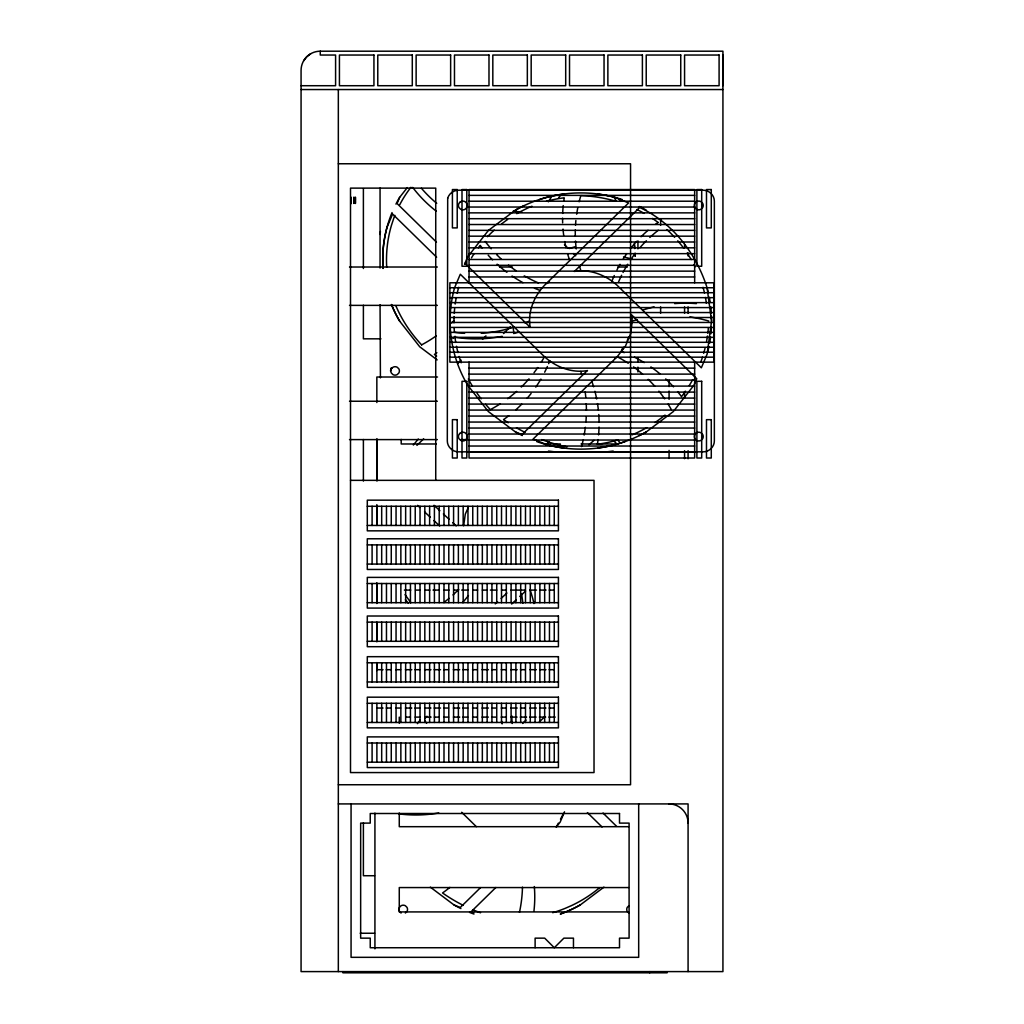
<?xml version="1.0" encoding="UTF-8"?>
<svg xmlns="http://www.w3.org/2000/svg" width="1024" height="1024" viewBox="0 0 1024 1024"><rect width="100%" height="100%" fill="white"/><g stroke="black" fill="none" stroke-linecap="round" stroke-linejoin="round"><path stroke-width="1.5" d="M722.893 85.709L722.931 55.04M380.058 234.445L380.442 231.526M464.922 263.347L530.214 327.322C527.45 312.064 533.99 296.41 544.435 285.376L628.582 202.944L614.669 197.299A133.094 133.094 0 0 0 515.456 210.086L488.384 230.451L467.61 256.986L464.499 264.333M632.294 321.024L630.541 334.08L625.395 346.24L617.216 356.685L533.082 439.104L546.995 444.749A133.094 133.094 0 0 0 646.208 431.974L673.28 411.597L694.054 385.075L696.742 378.714L631.45 314.726L632.294 321.024A136.845 136.845 0 0 1 637.274 319.68M711.475 316.275A125.85 125.85 0 0 1 711.565 321.024L707.11 354.176L701.35 367.808L617.216 285.376C605.786 275.008 589.875 268.749 574.4 271.437L639.706 207.462C672.653 222.694 696.282 253.619 707.11 287.872A125.85 125.85 0 0 1 708.288 292.493M463.654 525.734L465.293 514.138L468.301 507.379M390.502 371.034L391.117 367.974M624.269 352.653A131.622 131.622 0 0 0 621.286 351.514L622.349 348.557M700.851 361.894L701.146 361.075A145.28 136.32 28 0 0 702.464 357.21M564.518 811.814L560.166 822.093L556.224 827.136L558.362 823.155M621.312 351.462L623.526 347.328M627.213 340.442L629.427 336.32M560.499 819.162L563.354 813.837M303.642 60.787L306.688 56.819L310.656 53.773M407.296 187.597L399.654 197.363L397.056 203.52L436.467 242.15M417.344 723.635L420.211 719.974M468.454 595.571L462.733 602.56M413.338 445.043L418.304 439.014M416.934 445.363L423.667 438.822M457.779 363.482L461.146 360.166M482.547 339.2L485.926 335.885M503.514 333.542L510.285 326.899M587.251 370.611L521.958 434.598L515.456 431.962L488.384 411.597L467.61 385.075A125.85 125.85 0 0 1 454.528 287.872L460.301 274.253L544.435 356.685C555.93 367.104 571.942 373.35 587.494 370.586M522.611 723.456L526.003 720.128M539.072 722.214L544.704 716.698M480.538 887.616L460.275 907.482L454.003 904.934L430.336 887.142M495.846 887.501L471.014 911.846L473.702 912.934M458.739 589.517L453.005 594.931M545.805 445.056L549.299 441.805M495.258 603.878L497.587 601.715M501.082 598.464L506.906 593.037M511.642 604.045L516.301 599.706M519.795 596.454L525.619 591.027M589.018 444.685L593.971 440.422M444.902 601.702L449.024 598.387M546.944 283.494L549.453 281.613M614.848 358.464L617.216 356.685M405.376 913.05L406.95 911.514A4.147 4.147 0 0 0 406.95 907.302L405.376 905.754A4.365 4.365 0 0 0 401.075 905.754L399.501 907.302A4.147 4.147 0 0 0 399.501 911.514L401.075 913.05M580.25 904.922A128.371 128.371 0 0 1 560.269 914.048A128.448 128.448 0 0 0 580.262 904.947L603.917 887.142M628.877 905.754L627.302 907.302A4.147 4.147 0 0 0 627.302 911.514L628.877 913.05M632.064 434.854L637.005 432.691A150.733 141.683 73.2 0 0 646.797 427.61M607.027 451.84L613.197 451.046M320.256 51.2L722.931 51.2L722.931 971.597L301.069 971.597L301.069 70.374A19.174 19.174 0 0 1 320.256 51.2L320.256 55.04L335.59 55.04L335.59 85.709L301.069 85.709M301.069 89.549L722.931 89.549M338.33 163.763L630.554 163.763L630.554 784.742L338.33 784.742M469.043 195.379L694.656 195.379M469.043 201.216L694.656 201.216M469.043 207.04L694.656 207.04M469.043 212.864L694.656 212.864M469.043 218.688L694.656 218.688M469.043 224.525L694.656 224.525M469.043 230.349L694.656 230.349M469.043 236.173L694.656 236.173M469.043 241.997L694.656 241.997M469.043 247.834L694.656 247.834M469.043 253.658L694.656 253.658M469.043 259.482L694.656 259.482M469.043 265.318L694.656 265.318M349.504 267.021L437.35 267.021M499.635 267.021L512.41 267.021M617.805 267.021L627.392 267.021M469.043 271.142L694.656 271.142M469.043 276.966L694.656 276.966M449.869 287.757L713.83 287.757M449.869 292.71L713.83 292.71M449.869 297.664L713.83 297.664M449.869 302.63L713.83 302.63M349.504 305.37L437.35 305.37M449.869 307.584L713.83 307.584M449.869 312.55L713.83 312.55M449.869 317.504L713.83 317.504M449.869 322.458L713.83 322.458M449.869 327.424L713.83 327.424M449.869 332.378L713.83 332.378M449.869 337.344L713.83 337.344M380.966 338.829L363.392 338.829L363.392 305.267M449.869 342.298L713.83 342.298M449.869 347.251L713.83 347.251M449.869 352.218L713.83 352.218M449.869 357.171L713.83 357.171M469.043 368.128L694.656 368.128M469.043 374.118L694.656 374.118M437.53 377.011L376.845 377.011L376.845 402.534M469.043 380.109L694.656 380.109M469.043 386.099L694.656 386.099M469.043 392.09L694.656 392.09M469.043 398.08L694.656 398.08M349.504 401.242L437.35 401.242M469.043 404.083L694.656 404.083M469.043 410.074L694.656 410.074M469.043 416.064L694.656 416.064M469.043 422.054L694.656 422.054M469.043 428.045L694.656 428.045M469.043 434.035L694.656 434.035M349.504 439.603L437.35 439.603M461.299 439.603L467.686 439.603M469.043 440.026L694.656 440.026M436.224 443.981L401.203 443.981L401.203 439.411M544.448 443.981L560.371 443.981M581.056 443.981L617.664 443.981M469.043 446.029L694.656 446.029M469.043 452.019L694.656 452.019M350.502 480.346L594.022 480.346L594.022 772.57L350.502 772.57L350.502 188.122L435.738 188.122L435.738 480.346M367.296 506.278L558.426 506.278M367.296 525.453L558.426 525.453M367.296 544.896L558.426 544.896M367.296 564.07L558.426 564.07M367.296 583.514L558.426 583.514M404.39 590.093L410.752 590.093M415.526 590.093L420.301 590.093M425.075 590.093L429.85 590.093M433.037 590.093L439.398 590.093M444.173 590.093L448.947 590.093M453.722 590.093L458.509 590.093M461.683 590.093L468.058 590.093M472.832 590.093L477.606 590.093M482.381 590.093L487.155 590.093M490.33 590.093L496.704 590.093M501.478 590.093L506.253 590.093M511.027 590.093L525.35 590.093M530.125 590.093L536.499 590.093M539.674 590.093L546.048 590.093M549.222 590.093L553.997 590.093M367.296 602.688L558.426 602.688M367.296 622.131L558.426 622.131M367.296 641.306L558.426 641.306M367.296 662.797L558.426 662.797M376.653 669.696L383.04 669.696M386.24 669.696L391.027 669.696M395.827 669.696L400.614 669.696M405.402 669.696L411.789 669.696M414.989 669.696L419.776 669.696M424.563 669.696L430.963 669.696M434.15 669.696L440.538 669.696M443.738 669.696L448.525 669.696M453.312 669.696L459.699 669.696M462.899 669.696L467.686 669.696M472.486 669.696L477.274 669.696M482.061 669.696L488.448 669.696M491.648 669.696L496.435 669.696M501.222 669.696L506.022 669.696M510.81 669.696L517.197 669.696M520.397 669.696L525.184 669.696M529.971 669.696L536.358 669.696M539.558 669.696L545.946 669.696M549.133 669.696L553.933 669.696M367.296 681.971L558.426 681.971M367.296 703.296L558.426 703.296M376.653 708.045L383.04 708.045M386.24 708.045L391.027 708.045M395.827 708.045L400.614 708.045M405.402 708.045L411.789 708.045M414.989 708.045L419.776 708.045M424.563 708.045L430.963 708.045M434.15 708.045L440.538 708.045M443.738 708.045L448.525 708.045M453.312 708.045L459.699 708.045M462.899 708.045L467.686 708.045M472.486 708.045L477.274 708.045M482.061 708.045L488.448 708.045M491.648 708.045L496.435 708.045M501.222 708.045L506.022 708.045M510.81 708.045L517.197 708.045M520.397 708.045L525.184 708.045M529.971 708.045L536.358 708.045M539.558 708.045L545.946 708.045M549.133 708.045L553.933 708.045M405.645 717.107L410.419 717.107M415.194 717.107L419.968 717.107M424.742 717.107L431.104 717.107M434.291 717.107L439.066 717.107M443.84 717.107L448.614 717.107M453.389 717.107L459.763 717.107M462.938 717.107L467.712 717.107M472.486 717.107L477.261 717.107M482.035 717.107L488.41 717.107M491.597 717.107L496.371 717.107M501.146 717.107L505.92 717.107M510.694 717.107L517.056 717.107M520.243 717.107L526.605 717.107M529.792 717.107L536.154 717.107M539.341 717.107L545.702 717.107M548.89 717.107L555.251 717.107M367.296 722.47L558.426 722.47M367.296 743.014L558.426 743.014M367.296 762.189L558.426 762.189M338.33 803.917L688.077 803.917L688.077 971.597M628.467 826.688L399.27 826.688L399.27 812.992M374.579 875.725L363.392 875.725L363.392 822.989M628.467 887.565L399.27 887.565L399.27 911.923L628.467 911.923M360.192 933.248L374.579 933.248M667.149 972.8L342.925 972.8L342.925 971.597M701.747 190.208L698.778 190.195L701.453 190.259M513.28 211.085L521.856 212.186M548.467 451.046L554.624 451.84M437.158 359.898L419.725 346.778L399.654 321.152A121.766 121.766 0 0 1 391.45 304.486A121.677 121.677 0 0 0 399.667 321.139M434.035 505.28L439.872 510.707M443.366 513.958L449.19 519.386M452.685 522.637L456.179 525.888M417.549 505.344L419.878 507.52M424.538 511.859L430.362 517.274M433.856 520.538L439.693 525.952M613.517 440.678L616.397 443.469M564.454 244.723L567.834 248.038M573.478 253.568L575.744 255.782M436.621 257.203L392.602 214.054L387.046 227.213A121.677 121.677 0 0 0 383.091 268.48A121.766 121.766 0 0 1 392.038 212.582M603.046 813.069L616.589 826.342M587.405 812.621L602.048 826.982M461.67 812.275L476.339 826.65M617.92 440.23L619.917 442.637M405.389 599.667L408.371 603.29M410.906 602.701L405.043 594.624M693.862 264.538L695.04 266.842M707.11 287.872L711.565 321.024M380.416 377.869L380.058 304.781M694.656 282.79L694.656 189.555L469.043 189.555L469.043 282.79M694.656 362.138L694.656 458.01L469.043 458.01L469.043 362.138M688.077 252.762L688.077 255.936M688.077 306.867L688.077 313.357M688.077 450.675L688.077 458.778M684.57 244.544L684.57 247.744M684.57 306.867L684.57 313.254M684.57 391.552L684.57 397.952M684.57 450.675L684.57 458.675M669.082 380.198L669.082 386.573M669.082 391.078L669.082 399.334M669.082 450.394L669.082 458.368M660.608 218.982L660.608 225.37M660.608 306.867L660.608 313.254M649.728 971.597L649.728 972.8M638.682 803.917L638.682 957.325L351.066 957.325L351.066 803.917M637.939 240.87L637.939 248.87M637.939 357.555L637.939 362.355M637.939 367.142L637.939 371.942M573.466 947.738L573.466 938.15L563.878 938.15L554.291 947.738L544.704 938.15L535.117 938.15L535.117 947.738M554.253 506.278L554.253 525.453M554.253 544.896L554.253 564.07M554.253 583.514L554.253 602.688M554.253 622.131L554.253 641.306M554.253 662.797L554.253 681.971M554.253 703.296L554.253 722.47M554.253 743.014L554.253 762.189M549.466 506.278L549.466 525.453M549.466 544.896L549.466 564.07M549.466 583.514L549.466 602.688M549.466 622.131L549.466 641.306M549.466 662.797L549.466 681.971M549.466 703.296L549.466 722.47M549.466 743.014L549.466 762.189M544.666 506.278L544.666 525.453M544.666 544.896L544.666 564.07M544.666 583.514L544.666 602.688M544.666 622.131L544.666 641.306M544.666 662.797L544.666 681.971M544.666 703.296L544.666 722.47M544.666 743.014L544.666 762.189M539.878 506.278L539.878 525.453M539.878 544.896L539.878 564.07M539.878 583.514L539.878 602.688M539.878 622.131L539.878 641.306M539.878 662.797L539.878 681.971M539.878 703.296L539.878 722.47M539.878 743.014L539.878 762.189M535.078 506.278L535.078 525.453M535.078 544.896L535.078 564.07M535.078 583.514L535.078 602.688M535.078 622.131L535.078 641.306M535.078 662.797L535.078 681.971M535.078 703.296L535.078 722.47M535.078 743.014L535.078 762.189M530.291 506.278L530.291 525.453M530.291 544.896L530.291 564.07M530.291 583.514L530.291 602.688M530.291 622.131L530.291 641.306M530.291 662.797L530.291 681.971M530.291 703.296L530.291 722.47M530.291 743.014L530.291 762.189M525.491 506.278L525.491 525.453M525.491 544.896L525.491 564.07M525.491 583.514L525.491 602.688M525.491 622.131L525.491 641.306M525.491 662.797L525.491 681.971M525.491 703.296L525.491 722.47M525.491 743.014L525.491 762.189M520.691 506.278L520.691 525.453M520.691 544.896L520.691 564.07M520.691 583.514L520.691 602.688M520.691 622.131L520.691 641.306M520.691 662.797L520.691 681.971M520.691 703.296L520.691 722.47M520.691 743.014L520.691 762.189M515.904 506.278L515.904 525.453M515.904 544.896L515.904 564.07M515.904 583.514L515.904 602.688M515.904 622.131L515.904 641.306M515.904 662.797L515.904 681.971M515.904 703.296L515.904 722.47M515.904 743.014L515.904 762.189M511.104 506.278L511.104 525.453M511.104 544.896L511.104 564.07M511.104 583.514L511.104 602.688M511.104 622.131L511.104 641.306M511.104 662.797L511.104 681.971M511.104 703.296L511.104 722.47M511.104 743.014L511.104 762.189M506.317 506.278L506.317 525.453M506.317 544.896L506.317 564.07M506.317 583.514L506.317 602.688M506.317 622.131L506.317 641.306M506.317 662.797L506.317 681.971M506.317 703.296L506.317 722.47M506.317 743.014L506.317 762.189M501.517 506.278L501.517 525.453M501.517 544.896L501.517 564.07M501.517 583.514L501.517 602.688M501.517 622.131L501.517 641.306M501.517 662.797L501.517 681.971M501.517 703.296L501.517 722.47M501.517 743.014L501.517 762.189M496.73 506.278L496.73 525.453M496.73 544.896L496.73 564.07M496.73 583.514L496.73 602.688M496.73 622.131L496.73 641.306M496.73 662.797L496.73 681.971M496.73 703.296L496.73 722.47M496.73 743.014L496.73 762.189M491.93 506.278L491.93 525.453M491.93 544.896L491.93 564.07M491.93 583.514L491.93 602.688M491.93 622.131L491.93 641.306M491.93 662.797L491.93 681.971M491.93 703.296L491.93 722.47M491.93 743.014L491.93 762.189M487.142 506.278L487.142 525.453M487.142 544.896L487.142 564.07M487.142 583.514L487.142 602.688M487.142 622.131L487.142 641.306M487.142 662.797L487.142 681.971M487.142 703.296L487.142 722.47M487.142 743.014L487.142 762.189M482.342 506.278L482.342 525.453M482.342 544.896L482.342 564.07M482.342 583.514L482.342 602.688M482.342 622.131L482.342 641.306M482.342 662.797L482.342 681.971M482.342 703.296L482.342 722.47M482.342 743.014L482.342 762.189M477.555 506.278L477.555 525.453M477.555 544.896L477.555 564.07M477.555 583.514L477.555 602.688M477.555 622.131L477.555 641.306M477.555 662.797L477.555 681.971M477.555 703.296L477.555 722.47M477.555 743.014L477.555 762.189M472.755 506.278L472.755 525.453M472.755 544.896L472.755 564.07M472.755 583.514L472.755 602.688M472.755 622.131L472.755 641.306M472.755 662.797L472.755 681.971M472.755 703.296L472.755 722.47M472.755 743.014L472.755 762.189M467.968 506.278L467.968 525.453M467.968 544.896L467.968 564.07M467.968 583.514L467.968 602.688M467.968 622.131L467.968 641.306M467.968 662.797L467.968 681.971M467.968 703.296L467.968 722.47M467.968 743.014L467.968 762.189M463.168 506.278L463.168 525.453M463.168 544.896L463.168 564.07M463.168 583.514L463.168 602.688M463.168 622.131L463.168 641.306M463.168 662.797L463.168 681.971M463.168 703.296L463.168 722.47M463.168 743.014L463.168 762.189M458.381 506.278L458.381 525.453M458.381 544.896L458.381 564.07M458.381 583.514L458.381 602.688M458.381 622.131L458.381 641.306M458.381 662.797L458.381 681.971M458.381 703.296L458.381 722.47M458.381 743.014L458.381 762.189M453.581 506.278L453.581 525.453M453.581 544.896L453.581 564.07M453.581 583.514L453.581 602.688M453.581 622.131L453.581 641.306M453.581 662.797L453.581 681.971M453.581 703.296L453.581 722.47M453.581 743.014L453.581 762.189M448.794 506.278L448.794 525.453M448.794 544.896L448.794 564.07M448.794 583.514L448.794 602.688M448.794 622.131L448.794 641.306M448.794 662.797L448.794 681.971M448.794 703.296L448.794 722.47M448.794 743.014L448.794 762.189M443.994 506.278L443.994 525.453M443.994 544.896L443.994 564.07M443.994 583.514L443.994 602.688M443.994 622.131L443.994 641.306M443.994 662.797L443.994 681.971M443.994 703.296L443.994 722.47M443.994 743.014L443.994 762.189M439.206 506.278L439.206 525.453M439.206 544.896L439.206 564.07M439.206 583.514L439.206 602.688M439.206 622.131L439.206 641.306M439.206 662.797L439.206 681.971M439.206 703.296L439.206 722.47M439.206 743.014L439.206 762.189M434.406 506.278L434.406 525.453M434.406 544.896L434.406 564.07M434.406 583.514L434.406 602.688M434.406 622.131L434.406 641.306M434.406 662.797L434.406 681.971M434.406 703.296L434.406 722.47M434.406 743.014L434.406 762.189M429.619 506.278L429.619 525.453M429.619 544.896L429.619 564.07M429.619 583.514L429.619 602.688M429.619 622.131L429.619 641.306M429.619 662.797L429.619 681.971M429.619 703.296L429.619 722.47M429.619 743.014L429.619 762.189M424.819 506.278L424.819 525.453M424.819 544.896L424.819 564.07M424.819 583.514L424.819 602.688M424.819 622.131L424.819 641.306M424.819 662.797L424.819 681.971M424.819 703.296L424.819 722.47M424.819 743.014L424.819 762.189M420.032 506.278L420.032 525.453M420.032 544.896L420.032 564.07M420.032 583.514L420.032 602.688M420.032 622.131L420.032 641.306M420.032 662.797L420.032 681.971M420.032 703.296L420.032 722.47M420.032 743.014L420.032 762.189M415.232 506.278L415.232 525.453M415.232 544.896L415.232 564.07M415.232 583.514L415.232 602.688M415.232 622.131L415.232 641.306M415.232 662.797L415.232 681.971M415.232 703.296L415.232 722.47M415.232 743.014L415.232 762.189M410.445 506.278L410.445 525.453M410.445 544.896L410.445 564.07M410.445 583.514L410.445 602.688M410.445 622.131L410.445 641.306M410.445 662.797L410.445 681.971M410.445 703.296L410.445 722.47M410.445 743.014L410.445 762.189M405.645 506.278L405.645 525.453M405.645 544.896L405.645 564.07M405.645 583.514L405.645 602.688M405.645 622.131L405.645 641.306M405.645 662.797L405.645 681.971M405.645 703.296L405.645 722.47M405.645 743.014L405.645 762.189M400.858 506.278L400.858 525.453M400.858 544.896L400.858 564.07M400.858 583.514L400.858 602.688M400.858 622.131L400.858 641.306M400.858 662.797L400.858 681.971M400.858 703.296L400.858 722.47M400.858 743.014L400.858 762.189M399.27 717.107L399.27 723.187M396.058 506.278L396.058 525.453M396.058 544.896L396.058 564.07M396.058 583.514L396.058 602.688M396.058 622.131L396.058 641.306M396.058 662.797L396.058 681.971M396.058 703.296L396.058 722.47M396.058 743.014L396.058 762.189M391.27 506.278L391.27 525.453M391.27 544.896L391.27 564.07M391.27 583.514L391.27 602.688M391.27 622.131L391.27 641.306M391.27 662.797L391.27 681.971M391.27 703.296L391.27 722.47M391.27 743.014L391.27 762.189M386.47 506.278L386.47 525.453M386.47 544.896L386.47 564.07M386.47 583.514L386.47 602.688M386.47 622.131L386.47 641.306M386.47 662.797L386.47 681.971M386.47 703.296L386.47 722.47M386.47 743.014L386.47 762.189M381.683 506.278L381.683 525.453M381.683 544.896L381.683 564.07M381.683 583.514L381.683 602.688M381.683 622.131L381.683 641.306M381.683 662.797L381.683 681.971M381.683 703.296L381.683 722.47M381.683 743.014L381.683 762.189M380.058 188.109L380.058 268.045M377.062 439.219L377.062 480.819M376.883 506.278L376.883 525.453M376.883 544.896L376.883 564.07M376.883 583.514L376.883 602.688M376.883 622.131L376.883 641.306M376.883 662.797L376.883 681.971M376.883 703.296L376.883 722.47M376.883 743.014L376.883 762.189M376.845 438.989L376.845 480.704M376.845 504.627L376.845 525.363M376.845 582.797L376.845 603.533M376.845 622.682L376.845 641.818M376.845 662.554L376.845 670.541M374.925 813.107L374.925 948.877M372.096 506.278L372.096 525.453M372.096 544.896L372.096 564.07M372.096 583.514L372.096 602.688M372.096 622.131L372.096 641.306M372.096 662.797L372.096 681.971M372.096 703.296L372.096 722.47M372.096 743.014L372.096 762.189M363.392 188.621L363.392 268.518M363.392 439.501L363.392 481.037M338.33 89.549L338.33 971.597M668.902 803.917A19.174 19.174 0 0 1 688.077 823.104M534.323 886.554A122.765 122.765 0 0 1 533.978 910.784M522.47 887.155A133.837 133.837 0 0 1 519.475 912.294M398.746 813.85A131.2 131.2 0 0 0 431.974 813.99A130.586 130.586 0 0 0 438.784 812.966M502.131 723.917A122.765 122.765 0 0 1 501.542 720.934M552.691 912.691A148.467 138.97 73.2 0 0 565.274 908.314L571.379 905.651A146.637 137.242 73.2 0 0 599.475 887.808M512.218 723.494A124.8 124.8 0 0 1 511.795 715.853M473.984 914.048A128.371 128.371 0 0 1 469.568 912.384M460.915 908.557A128.371 128.371 0 0 1 454.003 904.922M449.869 887.398A125.274 125.274 0 0 1 442.534 892.966A186.022 174.605 -68.3 0 0 463.283 905.37M480.538 912.781A186.022 174.605 -68.3 0 1 473.037 909.837M426.65 723.251A127.13 127.13 0 0 1 424.768 720.832M424.909 718.451A132.698 122.867 -83.3 0 1 426.982 716.237M530.074 589.914A121.421 121.421 0 0 1 533.965 603.571M521.6 594.227A131.955 131.955 0 0 1 522.829 603.341M689.869 316.954A136.845 136.845 0 0 1 708.787 321.037M599.04 427.059A126.963 126.963 0 0 1 598.592 434.893M598.08 439.578A126.963 126.963 0 0 1 597.402 444.237A152.55 143.373 73.2 0 0 617.651 439.987M592.166 382.272A126.963 126.963 0 0 1 593.613 386.765M594.906 391.296A126.963 126.963 0 0 1 596.672 398.95M597.504 403.597A126.963 126.963 0 0 1 598.336 409.818M598.758 414.502A126.963 126.963 0 0 1 599.078 422.349M617.19 356.723A132.941 132.941 0 0 1 628.262 363.264M633.536 366.912A132.941 132.941 0 0 1 642.56 374.106M648.192 379.328A132.941 132.941 0 0 1 654.81 386.266M658.918 391.155A132.941 132.941 0 0 1 664.64 398.835M668.134 404.16A132.941 132.941 0 0 1 671.36 409.651M538.522 282.97A131.622 131.622 0 0 1 524.262 275.853M516.16 270.784A131.622 131.622 0 0 1 508.467 265.152M501.197 258.982A131.622 131.622 0 0 1 496.627 254.592M491.213 248.806A131.622 131.622 0 0 1 485.197 241.459M586.24 416.832A138.406 138.406 0 0 1 585.894 422.067M585.344 427.29A138.406 138.406 0 0 1 584.154 435.072M583.117 440.218A138.406 138.406 0 0 1 581.542 446.592M580.838 371.443A138.406 138.406 0 0 1 581.542 373.978M585.178 391.974A138.406 138.406 0 0 1 585.779 397.184M586.24 403.725A138.406 138.406 0 0 1 586.394 410.278M549.824 360.704A129.651 129.651 0 0 1 548.646 363.622M547.392 366.515A129.651 129.651 0 0 1 544.666 372.198M540.89 379.123A129.651 129.651 0 0 1 535.795 387.11M531.11 393.472A129.651 129.651 0 0 1 527.078 398.349M521.715 404.173A129.651 129.651 0 0 1 515.994 409.677M508.698 415.795A129.651 129.651 0 0 1 503.578 419.571M634.47 357.21A131.622 131.622 0 0 1 644.237 362.598M650.906 366.95A131.622 131.622 0 0 1 659.763 373.683M665.715 378.931A131.622 131.622 0 0 1 673.485 386.854M677.619 391.654A131.622 131.622 0 0 1 681.498 396.646A146.816 137.766 28 0 0 685.517 391.181M692.723 379.635A146.816 137.766 28 0 1 689.28 385.498M580.826 270.605A129.062 129.062 0 0 1 579.533 266.035M576.23 248.934A129.062 129.062 0 0 1 575.514 241.05M575.309 236.301A129.062 129.062 0 0 1 575.309 229.965M575.514 225.229A129.062 129.062 0 0 1 575.885 220.493M576.666 214.195A129.062 129.062 0 0 1 577.741 207.962M579.136 201.766A129.062 129.062 0 0 1 580.826 195.661A153.011 143.757 -61 0 1 615.117 201.05M611.84 281.344A129.651 129.651 0 0 1 614.272 275.546M616.986 269.85A129.651 129.651 0 0 1 619.981 264.307M623.245 258.893A129.651 129.651 0 0 1 626.778 253.658M630.554 248.589A129.651 129.651 0 0 1 636.685 241.331M641.062 236.749A129.651 129.651 0 0 1 648.051 230.285M655.501 224.346A129.651 129.651 0 0 1 658.074 222.477M544.486 356.71A132.941 132.941 0 0 1 541.261 362.189M537.766 367.526A132.941 132.941 0 0 1 534.016 372.685M528.986 378.88A132.941 132.941 0 0 1 521.331 387.034M516.646 391.398A132.941 132.941 0 0 1 507.699 398.682M500.314 403.789A132.941 132.941 0 0 1 490.33 409.626A134.592 115.533 26.5 0 1 485.632 404.314M569.498 259.776A126.963 126.963 0 0 1 567.59 253.786M565.99 247.706A126.963 126.963 0 0 1 564.698 241.562M563.699 235.354A126.963 126.963 0 0 1 563.021 229.107M562.65 222.848A126.963 126.963 0 0 1 562.573 218.138M562.675 213.427A126.963 126.963 0 0 1 563.226 205.594M563.789 200.922A126.963 126.963 0 0 1 564.25 197.811A138.381 128.755 -83.3 0 0 546.394 201.306M618.342 282.432A129.651 129.651 0 0 1 621.619 275.264M623.04 272.461A129.651 129.651 0 0 1 627.738 264.243M632.102 257.664A129.651 129.651 0 0 1 634.918 253.837M639.91 247.706A129.651 129.651 0 0 1 646.387 240.755M649.818 237.466A129.651 129.651 0 0 1 658.291 230.272M643.341 309.914A134.349 134.349 0 0 1 654.106 306.854M674.65 303.59A134.349 134.349 0 0 1 696.41 303.603M703.027 287.296A131.878 122.368 6.5 0 1 704.525 293.082M705.434 297.459A131.878 122.368 6.5 0 1 706.394 303.334M481.152 398.81A134.592 115.533 26.5 0 1 476.979 393.126M472.41 386.112A134.592 115.533 26.5 0 1 468.326 378.918M461.171 362.79A134.592 115.533 26.5 0 1 459.072 356.454M457.984 352.64A134.592 115.533 26.5 0 1 456.474 346.24M455.744 342.387A134.592 115.533 26.5 0 1 454.976 337.242A135.949 135.949 0 0 0 492.659 337.843A135.296 135.296 0 0 0 502.221 336.32M518.31 332.109A135.296 135.296 0 0 1 513.728 333.53M471.488 257.843A132.365 122.752 53.2 0 1 473.933 253.978M478.336 247.77A132.365 122.752 53.2 0 1 480.205 245.376A131.622 131.622 0 0 0 482.074 247.923M540.378 290.547A131.622 131.622 0 0 1 534.438 288.192M522.944 282.637A131.622 131.622 0 0 1 512.064 276.006M506.893 272.307A131.622 131.622 0 0 1 497.114 264.205M492.531 259.814A131.622 131.622 0 0 1 488.179 255.206M454.118 327.565A131.507 121.946 53.2 0 0 454.413 332.314A134.362 134.362 0 0 0 464.614 333.312M453.99 322.829A131.507 121.946 53.2 0 1 454.08 316.518M454.246 313.382A131.507 121.946 53.2 0 1 454.643 308.685M455.194 304.026A131.507 121.946 53.2 0 1 456.205 297.882M457.165 293.312A131.507 121.946 53.2 0 1 458.701 287.309M529.37 321.037A134.362 134.362 0 0 1 524.992 322.982M511.462 327.859A134.362 134.362 0 0 1 481.267 333.286M652.442 218.458A151.027 141.901 -61 0 1 658.048 222.438M636.966 209.523A151.027 141.901 -61 0 1 644.262 213.389M665.024 415.117A150.733 141.683 73.2 0 1 655.014 422.515M708.39 327.872A145.28 136.32 28 0 1 707.814 333.312M707.443 336.013A145.28 136.32 28 0 1 706.534 341.402M705.088 348.058A145.28 136.32 28 0 1 703.667 353.318M515.469 210.112A133.005 133.005 0 0 1 523.686 205.837M539.597 199.488A133.005 133.005 0 0 1 563.776 194.035M597.888 194.035A133.005 133.005 0 0 1 622.067 199.488M639.36 206.515A133.005 133.005 0 0 1 646.195 210.112M711.411 327.373A125.85 125.85 0 0 1 710.925 333.76M710.566 336.96A125.85 125.85 0 0 1 709.594 343.309M708.979 346.458A125.85 125.85 0 0 1 707.533 352.653M709.286 297.178A125.85 125.85 0 0 1 710.106 301.914M710.746 306.688A125.85 125.85 0 0 1 711.322 313.088M646.195 431.949A133.005 133.005 0 0 1 639.36 435.546M625.011 441.562A133.005 133.005 0 0 1 597.888 448.026M563.776 448.026A133.005 133.005 0 0 1 536.653 441.562M522.291 435.546A133.005 133.005 0 0 1 515.469 431.949M567.053 446.861A191.181 180.173 -68.3 0 1 541.645 439.59M525.082 432.397A191.181 180.173 -68.3 0 1 516.506 427.814M508.211 422.746A191.181 180.173 -68.3 0 1 503.603 419.635M487.488 236.685A136.986 127.45 -83.3 0 1 494.221 230.131M501.376 224.102A136.986 127.45 -83.3 0 1 507.622 219.482M516.774 213.683A136.986 127.45 -83.3 0 1 520.819 211.443L527.718 208.051A138.381 128.755 -83.3 0 1 531.942 206.221M666.906 229.581A134.976 125.235 6.5 0 1 674.662 237.325M677.773 240.806A134.976 125.235 6.5 0 1 683.571 248.064M687.117 253.082A134.976 125.235 6.5 0 1 691.187 259.571M436.723 203.328A127.13 127.13 0 0 1 421.44 188.301M623.501 256.96A132.07 132.07 0 0 1 632.576 259.264M453.722 320.845A128.422 128.422 0 0 1 451.533 323.034M436.122 335.936A128.422 128.422 0 0 1 421.594 344.87M513.024 326.554A133.837 133.837 0 0 1 513.779 332.851M421.658 344.896A130.522 111.002 26.5 0 1 395.827 305.677M394.867 215.386A128.922 118.963 53.3 0 0 393.805 218.163L391.475 225.242A127.462 117.606 53.3 0 0 386.701 267.11M399.795 204.621A128.922 118.963 53.3 0 1 410.918 187.302M436.365 211.251A127.13 127.13 0 0 1 412.698 187.405M569.37 248.512A129.664 129.664 0 0 1 575.283 246.72M558.515 198.016A125.274 125.274 0 0 1 560.307 195.546M619.098 198.694A121.677 121.677 0 0 1 620.595 201.382A121.766 121.766 0 0 0 619.123 198.682M395.942 204.109A121.766 121.766 0 0 1 399.642 197.363M548.352 201.805A125.274 125.274 0 0 1 551.629 196.659M455.066 336.269A125.274 125.274 0 0 1 452.966 338.509M436.89 352.691A125.274 125.274 0 0 1 434.394 354.483A186.022 174.605 -68.3 0 0 436.634 356.07M613.261 196.083A130.79 120.768 6.5 0 1 616.307 201.152M351.142 199.539C351.181 212.262 351.219 190.464 351.142 199.539M353.882 199.36C353.92 212.083 353.958 190.285 353.882 199.36M355.379 199.398C355.418 212.134 355.443 190.298 355.379 199.398M447.693 198.285L447.309 440.947C447.283 446.861 452.57 451.891 458.432 451.84L703.219 451.84C709.094 451.891 714.381 446.861 714.355 440.947L714.355 201.114C714.381 195.187 709.094 190.157 703.219 190.208L458.432 190.208C453.568 190.234 449.011 193.587 447.693 198.285M459.738 202.394L459.034 203.29A4.288 4.288 0 0 0 459.034 207.654L460.659 209.254A4.531 4.531 0 0 0 465.114 209.254L466.739 207.654A4.288 4.288 0 0 0 466.739 203.29L465.114 201.702A4.531 4.531 0 0 0 460.659 201.702L459.738 202.394M392.051 367.949L391.373 368.819A4.147 4.147 0 0 0 391.373 373.03L392.947 374.579A4.365 4.365 0 0 0 397.248 374.566L398.822 373.03A4.147 4.147 0 0 0 398.822 368.819L397.248 367.27A4.365 4.365 0 0 0 392.947 367.27L392.051 367.949M459.738 433.498L459.034 434.406A4.288 4.288 0 0 0 459.034 438.758L460.659 440.358A4.531 4.531 0 0 0 465.114 440.358L466.739 438.758A4.288 4.288 0 0 0 466.739 434.406L465.114 432.806A4.531 4.531 0 0 0 460.659 432.806L459.738 433.498M695.629 202.381L694.925 203.277A4.288 4.288 0 0 0 694.925 207.642L696.55 209.229A4.531 4.531 0 0 0 701.005 209.229L702.63 207.642A4.288 4.288 0 0 0 702.63 203.277L701.005 201.677A4.531 4.531 0 0 0 696.55 201.677L695.629 202.381M695.629 433.498L694.925 434.406A4.288 4.288 0 0 0 694.925 438.758L696.55 440.358A4.531 4.531 0 0 0 701.005 440.358L702.63 438.758A4.288 4.288 0 0 0 702.63 434.406L701.005 432.806A4.531 4.531 0 0 0 696.55 432.806L695.629 433.498M373.939 55.04L339.43 55.04L339.43 85.709L373.939 85.709L373.939 55.04M412.288 55.04L377.779 55.04L377.779 85.709L412.288 85.709L412.288 55.04M450.637 55.04L416.128 55.04L416.128 85.709L450.637 85.709L450.637 55.04M488.986 55.04L454.477 55.04L454.477 85.709L488.986 85.709L488.986 55.04M527.334 55.04L492.826 55.04L492.826 85.709L527.334 85.709L527.334 55.04M565.696 55.04L531.174 55.04L531.174 85.709L565.696 85.709L565.696 55.04M604.045 55.04L569.523 55.04L569.523 85.709L604.045 85.709L604.045 55.04M642.394 55.04L607.872 55.04L607.872 85.709L642.394 85.709L642.394 55.04M680.742 55.04L646.221 55.04L646.221 85.709L680.742 85.709L680.742 55.04M719.091 55.04L684.57 55.04L684.57 85.709L719.091 85.709L719.091 55.04M457.216 189.555L452.416 189.555L452.416 227.904L457.216 227.904L457.216 189.555M466.803 189.555L462.003 189.555L462.003 266.253L466.803 266.253L466.803 189.555M701.696 189.555L696.896 189.555L696.896 266.253L701.696 266.253L701.696 189.555M711.283 189.555L706.483 189.555L706.483 227.904L711.283 227.904L711.283 189.555M713.83 282.79L449.869 282.79L449.869 362.138L713.83 362.138L713.83 282.79M466.803 381.312L462.003 381.312L462.003 458.01L466.803 458.01L466.803 381.312M701.696 381.312L696.896 381.312L696.896 458.01L701.696 458.01L701.696 381.312M457.216 419.661L452.416 419.661L452.416 458.01L457.216 458.01L457.216 419.661M711.283 419.661L706.483 419.661L706.483 458.01L711.283 458.01L711.283 419.661M558.426 500.16L367.296 500.16L367.296 530.842L558.426 530.842L558.426 500.16M558.426 538.778L367.296 538.778L367.296 569.459L558.426 569.459L558.426 538.778M558.426 577.395L367.296 577.395L367.296 608.077L558.426 608.077L558.426 577.395M558.426 616.013L367.296 616.013L367.296 646.694L558.426 646.694L558.426 616.013M558.426 656.678L367.296 656.678L367.296 687.36L558.426 687.36L558.426 656.678M558.426 697.178L367.296 697.178L367.296 727.859L558.426 727.859L558.426 697.178M558.426 736.896L367.296 736.896L367.296 767.565L558.426 767.565L558.426 736.896M619.507 813.504L370.24 813.504L370.24 823.104L360.653 823.104L360.653 938.15L370.24 938.15L370.24 947.738L619.507 947.738L619.507 938.15L629.094 938.15L629.094 823.104L619.507 823.104L619.507 813.504M634.778 248.486A121.677 121.677 0 0 0 634.278 243.866A121.766 121.766 0 0 1 634.778 248.486M635.213 256.192A121.677 121.677 0 0 0 635.098 253.12A121.766 121.766 0 0 1 635.226 256.192"/></g></svg>
